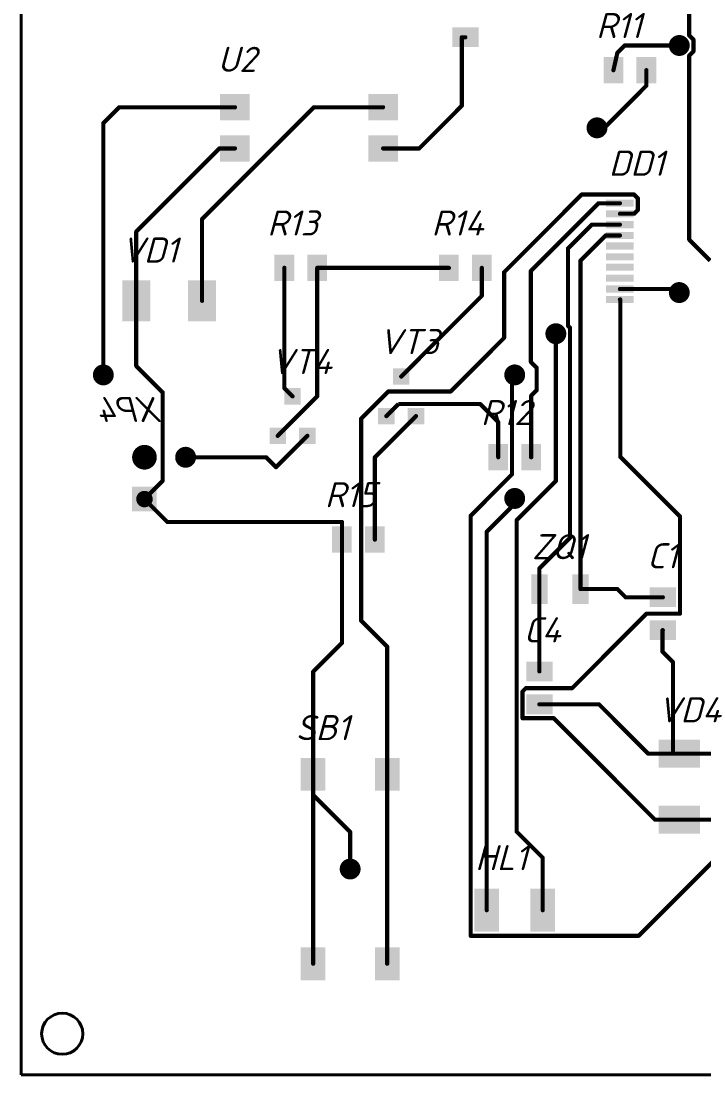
# Model space of a CAD drawing. Header units: millimetres. Extents: x -1529 to 2898, y -1337 to 2183.
# Drawn here: x 2627.6 to 2669.1, y -1186.3 to -1122.3 of the extents above; entities that cross this region are included whole.
import ezdxf

# ---------------------------------------------------------------- set-up
doc = ezdxf.new("R2010")
doc.units = ezdxf.units.MM
doc.layers.get('0').update_dxf_attribs({"lineweight": 40})
for name, color, linetype in [('BottomOverlay', 54, 'Continuous'), ('PadHoleLayer', 156, 'Continuous'), ('TopLayer', 1, 'Continuous'), ('TopOverlay', 2, 'Continuous'), ('ViaHoleLayer', 16, 'Continuous')]:
    doc.layers.add(name, color=color, linetype=linetype)
doc.styles.get("Standard").update_dxf_attribs({"font": 'isocpeui.ttf', "height": 5})

msp = doc.modelspace()

# ---------------------------------------------------------------- linework, layer by layer
for p, q in [((2627.577, -1186.252), (2627.577, -1086.252)), ((2725.077, -1186.252), (2627.577, -1186.252))]:
    msp.add_line(p, q)
msp.add_circle((2630.077, -1183.752), 1.25)
at = {"layer": 'PadHoleLayer', "const_width": 0.5}
for points in [[(2634.827, -1148.752, 1), (2635.327, -1148.752, 1)], [(2634.827, -1151.292, 1), (2635.327, -1151.292, 1)]]:
    msp.add_lwpolyline(points, format="xyb", close=True, dxfattribs=at)
at = {"layer": 'TopLayer', "const_width": 0.254}
for points in [[(2668.183, -1123.139), (2668.183, -1119.105)], [(2654.365, -1127.411), (2654.365, -1123.252)], [(2654.365, -1123.252), (2654.577, -1123.252)], [(2668.183, -1123.139), (2668.439, -1123.395)], [(2668.439, -1124.109), (2668.439, -1123.395)], [(2663.577, -1125.252), (2663.814, -1124.201)], [(2663.814, -1124.201), (2664.263, -1123.752)], [(2664.263, -1123.752), (2667.577, -1123.752)], [(2668.183, -1124.366), (2668.439, -1124.109)], [(2668.183, -1135.539), (2668.183, -1124.366)], [(2665.577, -1126.192), (2665.577, -1125.252)], [(2663.017, -1128.752), (2665.577, -1126.192)], [(2632.577, -1128.462), (2633.537, -1127.502)], [(2633.537, -1127.502), (2640.577, -1127.502)], [(2638.577, -1134.294), (2645.369, -1127.502)], [(2645.369, -1127.502), (2649.577, -1127.502)], [(2651.774, -1130.002), (2654.365, -1127.411)], [(2632.577, -1143.752), (2632.577, -1128.462)], [(2662.577, -1128.752), (2663.017, -1128.752)], [(2634.577, -1135.058), (2639.633, -1130.002)], [(2639.633, -1130.002), (2640.577, -1130.002)], [(2649.577, -1130.002), (2651.774, -1130.002)], [(2656.931, -1137.52), (2661.655, -1132.796)], [(2661.655, -1132.796), (2664.83, -1132.796)], [(2664.83, -1132.796), (2665.059, -1133.024)], [(2665.059, -1133.024), (2665.059, -1133.738)], [(2658.556, -1137.444), (2662.669, -1133.331)], [(2662.669, -1133.331), (2663.971, -1133.331)], [(2665.059, -1133.738), (2664.83, -1133.966)], [(2638.577, -1139.252), (2638.577, -1134.294)], [(2664.83, -1133.966), (2663.971, -1133.966)], [(2634.577, -1139.252), (2634.577, -1135.058)], [(2660.817, -1136.072), (2662.262, -1134.627)], [(2662.262, -1134.627), (2663.971, -1134.627)], [(2661.577, -1136.81), (2663.101, -1135.287)], [(2663.101, -1135.287), (2663.971, -1135.287)], [(2668.183, -1135.539), (2669.453, -1136.809)], [(2660.817, -1140.773), (2660.817, -1136.072)], [(2661.577, -1156.752), (2661.577, -1136.81)], [(2643.577, -1144.552), (2643.577, -1137.252)], [(2645.577, -1145.052), (2645.577, -1137.252)], [(2645.577, -1137.252), (2653.577, -1137.252)], [(2655.577, -1138.952), (2655.577, -1137.252)], [(2656.931, -1141.508), (2656.931, -1137.52)], [(2658.556, -1142.96), (2658.556, -1137.444)], [(2650.677, -1143.852), (2655.577, -1138.952)], [(2663.971, -1138.538), (2667.8, -1138.538)], [(2667.577, -1138.752), (2667.586, -1138.752)], [(2667.586, -1138.752), (2667.8, -1138.538)], [(2634.577, -1143.208), (2634.577, -1139.252)], [(2663.992, -1139.173), (2663.971, -1139.173)], [(2663.992, -1148.721), (2663.992, -1139.173)], [(2660.817, -1140.773), (2660.939, -1140.895)], [(2660.939, -1153.641), (2660.939, -1140.895)], [(2653.68, -1144.759), (2656.931, -1141.508)], [(2660.077, -1150.193), (2660.077, -1141.252)], [(2634.577, -1143.208), (2636.179, -1144.81)], [(2658.556, -1142.96), (2658.912, -1143.316)], [(2658.912, -1144.684), (2658.912, -1143.316)], [(2657.413, -1143.916), (2657.577, -1143.752)], [(2657.413, -1149.788), (2657.413, -1143.916)], [(2643.577, -1144.552), (2644.077, -1145.052)], [(2648.244, -1146.41), (2649.895, -1144.759)], [(2649.895, -1144.759), (2653.68, -1144.759)], [(2658.577, -1145.019), (2658.912, -1144.684)], [(2636.179, -1150.191), (2636.179, -1144.81)], [(2643.177, -1147.452), (2645.577, -1145.052)], [(2658.577, -1148.752), (2658.577, -1145.019)], [(2649.777, -1146.252), (2650.509, -1145.521)], [(2650.509, -1145.521), (2655.483, -1145.521)], [(2655.483, -1145.521), (2656.577, -1146.615)], [(2648.244, -1158.67), (2648.244, -1146.41)], [(2649.077, -1148.752), (2651.577, -1146.252)], [(2656.577, -1148.752), (2656.577, -1146.615)], [(2643.073, -1149.356), (2644.977, -1147.452)], [(2637.577, -1148.752), (2642.469, -1148.752)], [(2642.469, -1148.752), (2643.073, -1149.356)], [(2649.077, -1153.752), (2649.077, -1148.752)], [(2667.624, -1152.354), (2663.992, -1148.721)], [(2654.899, -1152.303), (2657.413, -1149.788)], [(2635.077, -1151.292), (2636.179, -1150.191)], [(2657.696, -1152.574), (2660.077, -1150.193)], [(2657.337, -1151.82), (2657.337, -1150.931)], [(2657.337, -1150.931), (2657.577, -1151.171)], [(2657.577, -1151.252), (2657.577, -1151.171)], [(2635.077, -1151.292), (2636.469, -1152.684)], [(2654.899, -1177.804), (2654.899, -1152.303)], [(2655.877, -1153.28), (2657.337, -1151.82)], [(2667.624, -1158.246), (2667.624, -1152.354)], [(2636.469, -1152.684), (2647.077, -1152.684)], [(2647.077, -1153.752), (2647.077, -1152.684)], [(2657.696, -1171.483), (2657.696, -1152.574)], [(2655.877, -1176.252), (2655.877, -1153.28)], [(2659.077, -1155.503), (2660.939, -1153.641)], [(2647.077, -1160.027), (2647.077, -1153.752)], [(2659.077, -1156.752), (2659.077, -1155.503)], [(2659.077, -1161.752), (2659.077, -1156.752)], [(2661.577, -1156.752), (2663.814, -1156.752)], [(2663.814, -1156.752), (2664.314, -1157.252)], [(2664.314, -1157.252), (2666.577, -1157.252)], [(2649.827, -1160.253), (2648.244, -1158.67)], [(2661.071, -1162.768), (2665.592, -1158.246)], [(2665.592, -1158.246), (2667.624, -1158.246)], [(2666.557, -1160.558), (2666.557, -1159.252)], [(2666.557, -1159.252), (2666.577, -1159.252)], [(2645.327, -1161.777), (2647.077, -1160.027)], [(2649.827, -1168.002), (2649.827, -1160.253)], [(2666.557, -1160.558), (2667.192, -1161.193)], [(2667.192, -1166.752), (2667.192, -1161.193)], [(2645.327, -1168.002), (2645.327, -1161.777)], [(2658.05, -1162.971), (2658.254, -1162.768)], [(2658.05, -1164.596), (2658.05, -1162.971)], [(2658.254, -1162.768), (2661.071, -1162.768)], [(2659.077, -1163.752), (2662.697, -1163.752)], [(2662.697, -1163.752), (2665.697, -1166.752)], [(2659.944, -1164.596), (2658.05, -1164.596)], [(2666.1, -1170.752), (2659.944, -1164.596)], [(2665.697, -1166.752), (2667.192, -1166.752)], [(2667.192, -1166.752), (2667.577, -1166.752)], [(2667.577, -1166.752), (2669.508, -1166.752)], [(2645.327, -1169.249), (2645.327, -1168.002)], [(2649.827, -1179.502), (2649.827, -1168.002)], [(2645.327, -1169.249), (2647.577, -1171.499)], [(2645.327, -1179.502), (2645.327, -1169.249)], [(2667.577, -1170.752), (2666.1, -1170.752)], [(2667.577, -1170.752), (2671.053, -1170.752)], [(2647.577, -1173.752), (2647.577, -1171.499)], [(2659.277, -1173.064), (2657.696, -1171.483)], [(2659.277, -1176.252), (2659.277, -1173.064)], [(2669.662, -1173.252), (2665.11, -1177.804)], [(2665.11, -1177.804), (2654.899, -1177.804)]]:
    msp.add_lwpolyline(points, dxfattribs=at)
at = {"layer": 'TopLayer'}
for points, const_width in [([(2654.302, -1123.252, 1), (2654.429, -1123.252, 1)], 0.127), ([(2654.302, -1123.252, 1), (2654.429, -1123.252, 1)], 0.127), ([(2654.514, -1123.252, 1), (2654.641, -1123.252, 1)], 0.127), ([(2667.26, -1123.752, 1), (2667.895, -1123.752, 1)], 0.635), ([(2668.119, -1123.139, 1), (2668.246, -1123.139, 1)], 0.127), ([(2668.119, -1123.139, 1), (2668.246, -1123.139, 1)], 0.127), ([(2668.376, -1123.395, 1), (2668.503, -1123.395, 1)], 0.127), ([(2668.376, -1123.395, 1), (2668.503, -1123.395, 1)], 0.127), ([(2663.751, -1124.201, 1), (2663.878, -1124.201, 1)], 0.127), ([(2663.751, -1124.201, 1), (2663.878, -1124.201, 1)], 0.127), ([(2664.2, -1123.752, 1), (2664.327, -1123.752, 1)], 0.127), ([(2664.2, -1123.752, 1), (2664.327, -1123.752, 1)], 0.127), ([(2667.514, -1123.752, 1), (2667.641, -1123.752, 1)], 0.127), ([(2668.376, -1124.109, 1), (2668.503, -1124.109, 1)], 0.127), ([(2668.376, -1124.109, 1), (2668.503, -1124.109, 1)], 0.127), ([(2668.119, -1124.366, 1), (2668.246, -1124.366, 1)], 0.127), ([(2668.119, -1124.366, 1), (2668.246, -1124.366, 1)], 0.127), ([(2663.514, -1125.252, 1), (2663.641, -1125.252, 1)], 0.127), ([(2665.514, -1125.252, 1), (2665.641, -1125.252, 1)], 0.127), ([(2665.514, -1126.192, 1), (2665.641, -1126.192, 1)], 0.127), ([(2665.514, -1126.192, 1), (2665.641, -1126.192, 1)], 0.127), ([(2633.474, -1127.502, 1), (2633.601, -1127.502, 1)], 0.127), ([(2633.474, -1127.502, 1), (2633.601, -1127.502, 1)], 0.127), ([(2640.514, -1127.502, 1), (2640.641, -1127.502, 1)], 0.127), ([(2645.306, -1127.502, 1), (2645.433, -1127.502, 1)], 0.127), ([(2645.306, -1127.502, 1), (2645.433, -1127.502, 1)], 0.127), ([(2649.514, -1127.502, 1), (2649.641, -1127.502, 1)], 0.127), ([(2654.302, -1127.411, 1), (2654.429, -1127.411, 1)], 0.127), ([(2654.302, -1127.411, 1), (2654.429, -1127.411, 1)], 0.127), ([(2632.514, -1128.462, 1), (2632.641, -1128.462, 1)], 0.127), ([(2632.514, -1128.462, 1), (2632.641, -1128.462, 1)], 0.127), ([(2662.26, -1128.752, 1), (2662.895, -1128.752, 1)], 0.635), ([(2662.514, -1128.752, 1), (2662.641, -1128.752, 1)], 0.127), ([(2662.953, -1128.752, 1), (2663.08, -1128.752, 1)], 0.127), ([(2662.953, -1128.752, 1), (2663.08, -1128.752, 1)], 0.127), ([(2639.57, -1130.002, 1), (2639.697, -1130.002, 1)], 0.127), ([(2639.57, -1130.002, 1), (2639.697, -1130.002, 1)], 0.127), ([(2640.514, -1130.002, 1), (2640.641, -1130.002, 1)], 0.127), ([(2649.514, -1130.002, 1), (2649.641, -1130.002, 1)], 0.127), ([(2651.71, -1130.002, 1), (2651.837, -1130.002, 1)], 0.127), ([(2651.71, -1130.002, 1), (2651.837, -1130.002, 1)], 0.127), ([(2661.592, -1132.796, 1), (2661.719, -1132.796, 1)], 0.127), ([(2661.592, -1132.796, 1), (2661.719, -1132.796, 1)], 0.127), ([(2664.767, -1132.796, 1), (2664.894, -1132.796, 1)], 0.127), ([(2664.767, -1132.796, 1), (2664.894, -1132.796, 1)], 0.127), ([(2664.995, -1133.024, 1), (2665.122, -1133.024, 1)], 0.127), ([(2664.995, -1133.024, 1), (2665.122, -1133.024, 1)], 0.127), ([(2662.605, -1133.331, 1), (2662.732, -1133.331, 1)], 0.127), ([(2662.605, -1133.331, 1), (2662.732, -1133.331, 1)], 0.127), ([(2663.907, -1133.331, 1), (2664.034, -1133.331, 1)], 0.127), ([(2664.995, -1133.738, 1), (2665.122, -1133.738, 1)], 0.127), ([(2664.995, -1133.738, 1), (2665.122, -1133.738, 1)], 0.127), ([(2638.514, -1134.294, 1), (2638.641, -1134.294, 1)], 0.127), ([(2638.514, -1134.294, 1), (2638.641, -1134.294, 1)], 0.127), ([(2663.907, -1133.966, 1), (2664.034, -1133.966, 1)], 0.127), ([(2664.767, -1133.966, 1), (2664.894, -1133.966, 1)], 0.127), ([(2664.767, -1133.966, 1), (2664.894, -1133.966, 1)], 0.127), ([(2634.514, -1135.058, 1), (2634.641, -1135.058, 1)], 0.127), ([(2634.514, -1135.058, 1), (2634.641, -1135.058, 1)], 0.127), ([(2662.199, -1134.627, 1), (2662.326, -1134.627, 1)], 0.127), ([(2662.199, -1134.627, 1), (2662.326, -1134.627, 1)], 0.127), ([(2663.907, -1134.627, 1), (2664.034, -1134.627, 1)], 0.127), ([(2663.037, -1135.287, 1), (2663.164, -1135.287, 1)], 0.127), ([(2663.037, -1135.287, 1), (2663.164, -1135.287, 1)], 0.127), ([(2663.907, -1135.287, 1), (2664.034, -1135.287, 1)], 0.127), ([(2668.119, -1135.539, 1), (2668.246, -1135.539, 1)], 0.127), ([(2668.119, -1135.539, 1), (2668.246, -1135.539, 1)], 0.127), ([(2660.753, -1136.072, 1), (2660.88, -1136.072, 1)], 0.127), ([(2660.753, -1136.072, 1), (2660.88, -1136.072, 1)], 0.127), ([(2661.514, -1136.81, 1), (2661.641, -1136.81, 1)], 0.127), ([(2661.514, -1136.81, 1), (2661.641, -1136.81, 1)], 0.127), ([(2643.514, -1137.252, 1), (2643.641, -1137.252, 1)], 0.127), ([(2645.514, -1137.252, 1), (2645.641, -1137.252, 1)], 0.127), ([(2645.514, -1137.252, 1), (2645.641, -1137.252, 1)], 0.127), ([(2653.514, -1137.252, 1), (2653.641, -1137.252, 1)], 0.127), ([(2655.514, -1137.252, 1), (2655.641, -1137.252, 1)], 0.127), ([(2656.867, -1137.52, 1), (2656.994, -1137.52, 1)], 0.127), ([(2656.867, -1137.52, 1), (2656.994, -1137.52, 1)], 0.127), ([(2658.493, -1137.444, 1), (2658.62, -1137.444, 1)], 0.127), ([(2658.493, -1137.444, 1), (2658.62, -1137.444, 1)], 0.127), ([(2667.26, -1138.752, 1), (2667.895, -1138.752, 1)], 0.635), ([(2655.514, -1138.952, 1), (2655.641, -1138.952, 1)], 0.127), ([(2655.514, -1138.952, 1), (2655.641, -1138.952, 1)], 0.127), ([(2663.907, -1138.538, 1), (2664.034, -1138.538, 1)], 0.127), ([(2667.514, -1138.752, 1), (2667.641, -1138.752, 1)], 0.127), ([(2667.522, -1138.752, 1), (2667.649, -1138.752, 1)], 0.127), ([(2667.522, -1138.752, 1), (2667.649, -1138.752, 1)], 0.127), ([(2667.736, -1138.538, 1), (2667.863, -1138.538, 1)], 0.127), ([(2667.736, -1138.538, 1), (2667.863, -1138.538, 1)], 0.127), ([(2634.514, -1139.252, 1), (2634.641, -1139.252, 1)], 0.127), ([(2634.514, -1139.252, 1), (2634.641, -1139.252, 1)], 0.127), ([(2638.514, -1139.252, 1), (2638.641, -1139.252, 1)], 0.127), ([(2663.907, -1139.173, 1), (2664.034, -1139.173, 1)], 0.127), ([(2663.928, -1139.173, 1), (2664.055, -1139.173, 1)], 0.127), ([(2663.928, -1139.173, 1), (2664.055, -1139.173, 1)], 0.127), ([(2659.76, -1141.252, 1), (2660.395, -1141.252, 1)], 0.635), ([(2660.753, -1140.773, 1), (2660.88, -1140.773, 1)], 0.127), ([(2660.753, -1140.773, 1), (2660.88, -1140.773, 1)], 0.127), ([(2660.876, -1140.895, 1), (2661.003, -1140.895, 1)], 0.127), ([(2660.876, -1140.895, 1), (2661.003, -1140.895, 1)], 0.127), ([(2656.867, -1141.508, 1), (2656.994, -1141.508, 1)], 0.127), ([(2656.867, -1141.508, 1), (2656.994, -1141.508, 1)], 0.127), ([(2660.014, -1141.252, 1), (2660.141, -1141.252, 1)], 0.127), ([(2632.26, -1143.752, 1), (2632.895, -1143.752, 1)], 0.635), ([(2634.514, -1143.208, 1), (2634.641, -1143.208, 1)], 0.127), ([(2634.514, -1143.208, 1), (2634.641, -1143.208, 1)], 0.127), ([(2657.26, -1143.752, 1), (2657.895, -1143.752, 1)], 0.635), ([(2658.493, -1142.96, 1), (2658.62, -1142.96, 1)], 0.127), ([(2658.493, -1142.96, 1), (2658.62, -1142.96, 1)], 0.127), ([(2658.848, -1143.316, 1), (2658.975, -1143.316, 1)], 0.127), ([(2658.848, -1143.316, 1), (2658.975, -1143.316, 1)], 0.127), ([(2632.514, -1143.752, 1), (2632.641, -1143.752, 1)], 0.127), ([(2650.614, -1143.852, 1), (2650.741, -1143.852, 1)], 0.127), ([(2657.35, -1143.916, 1), (2657.477, -1143.916, 1)], 0.127), ([(2657.35, -1143.916, 1), (2657.477, -1143.916, 1)], 0.127), ([(2657.514, -1143.752, 1), (2657.641, -1143.752, 1)], 0.127), ([(2643.514, -1144.552, 1), (2643.641, -1144.552, 1)], 0.127), ([(2643.514, -1144.552, 1), (2643.641, -1144.552, 1)], 0.127), ([(2649.831, -1144.759, 1), (2649.958, -1144.759, 1)], 0.127), ([(2649.831, -1144.759, 1), (2649.958, -1144.759, 1)], 0.127), ([(2653.616, -1144.759, 1), (2653.743, -1144.759, 1)], 0.127), ([(2653.616, -1144.759, 1), (2653.743, -1144.759, 1)], 0.127), ([(2658.848, -1144.684, 1), (2658.975, -1144.684, 1)], 0.127), ([(2658.848, -1144.684, 1), (2658.975, -1144.684, 1)], 0.127), ([(2636.115, -1144.81, 1), (2636.242, -1144.81, 1)], 0.127), ([(2636.115, -1144.81, 1), (2636.242, -1144.81, 1)], 0.127), ([(2644.014, -1145.052, 1), (2644.141, -1145.052, 1)], 0.127), ([(2645.514, -1145.052, 1), (2645.641, -1145.052, 1)], 0.127), ([(2645.514, -1145.052, 1), (2645.641, -1145.052, 1)], 0.127), ([(2658.514, -1145.019, 1), (2658.641, -1145.019, 1)], 0.127), ([(2658.514, -1145.019, 1), (2658.641, -1145.019, 1)], 0.127), ([(2655.419, -1145.521, 1), (2655.546, -1145.521, 1)], 0.127), ([(2655.419, -1145.521, 1), (2655.546, -1145.521, 1)], 0.127), ([(2648.18, -1146.41, 1), (2648.307, -1146.41, 1)], 0.127), ([(2648.18, -1146.41, 1), (2648.307, -1146.41, 1)], 0.127), ([(2649.714, -1146.252, 1), (2649.841, -1146.252, 1)], 0.127), ([(2651.514, -1146.252, 1), (2651.641, -1146.252, 1)], 0.127), ([(2656.514, -1146.615, 1), (2656.641, -1146.615, 1)], 0.127), ([(2656.514, -1146.615, 1), (2656.641, -1146.615, 1)], 0.127), ([(2643.114, -1147.452, 1), (2643.241, -1147.452, 1)], 0.127), ([(2644.914, -1147.452, 1), (2645.041, -1147.452, 1)], 0.127), ([(2634.702, -1148.752, 1), (2635.452, -1148.752, 1)], 0.75), ([(2637.26, -1148.752, 1), (2637.895, -1148.752, 1)], 0.635), ([(2637.514, -1148.752, 1), (2637.641, -1148.752, 1)], 0.127), ([(2642.406, -1148.752, 1), (2642.533, -1148.752, 1)], 0.127), ([(2642.406, -1148.752, 1), (2642.533, -1148.752, 1)], 0.127), ([(2649.014, -1148.752, 1), (2649.141, -1148.752, 1)], 0.127), ([(2649.014, -1148.752, 1), (2649.141, -1148.752, 1)], 0.127), ([(2656.514, -1148.752, 1), (2656.641, -1148.752, 1)], 0.127), ([(2658.514, -1148.752, 1), (2658.641, -1148.752, 1)], 0.127), ([(2663.928, -1148.721, 1), (2664.055, -1148.721, 1)], 0.127), ([(2663.928, -1148.721, 1), (2664.055, -1148.721, 1)], 0.127), ([(2643.01, -1149.356, 1), (2643.137, -1149.356, 1)], 0.127), ([(2643.01, -1149.356, 1), (2643.137, -1149.356, 1)], 0.127), ([(2657.35, -1149.788, 1), (2657.477, -1149.788, 1)], 0.127), ([(2657.35, -1149.788, 1), (2657.477, -1149.788, 1)], 0.127), ([(2636.115, -1150.191, 1), (2636.242, -1150.191, 1)], 0.127), ([(2636.115, -1150.191, 1), (2636.242, -1150.191, 1)], 0.127), ([(2660.014, -1150.193, 1), (2660.141, -1150.193, 1)], 0.127), ([(2660.014, -1150.193, 1), (2660.141, -1150.193, 1)], 0.127), ([(2657.26, -1151.252, 1), (2657.895, -1151.252, 1)], 0.635), ([(2657.274, -1150.931, 1), (2657.401, -1150.931, 1)], 0.127), ([(2657.274, -1150.931, 1), (2657.401, -1150.931, 1)], 0.127), ([(2657.514, -1151.171, 1), (2657.641, -1151.171, 1)], 0.127), ([(2657.514, -1151.171, 1), (2657.641, -1151.171, 1)], 0.127), ([(2635.014, -1151.292, 1), (2635.141, -1151.292, 1)], 0.127), ([(2635.014, -1151.292, 1), (2635.141, -1151.292, 1)], 0.127), ([(2657.514, -1151.252, 1), (2657.641, -1151.252, 1)], 0.127), ([(2654.835, -1152.303, 1), (2654.962, -1152.303, 1)], 0.127), ([(2654.835, -1152.303, 1), (2654.962, -1152.303, 1)], 0.127), ([(2657.274, -1151.82, 1), (2657.401, -1151.82, 1)], 0.127), ([(2657.274, -1151.82, 1), (2657.401, -1151.82, 1)], 0.127), ([(2667.561, -1152.354, 1), (2667.688, -1152.354, 1)], 0.127), ([(2667.561, -1152.354, 1), (2667.688, -1152.354, 1)], 0.127), ([(2636.405, -1152.684, 1), (2636.532, -1152.684, 1)], 0.127), ([(2636.405, -1152.684, 1), (2636.532, -1152.684, 1)], 0.127), ([(2647.014, -1152.684, 1), (2647.141, -1152.684, 1)], 0.127), ([(2647.014, -1152.684, 1), (2647.141, -1152.684, 1)], 0.127), ([(2657.633, -1152.574, 1), (2657.76, -1152.574, 1)], 0.127), ([(2657.633, -1152.574, 1), (2657.76, -1152.574, 1)], 0.127), ([(2655.814, -1153.28, 1), (2655.941, -1153.28, 1)], 0.127), ([(2655.814, -1153.28, 1), (2655.941, -1153.28, 1)], 0.127), ([(2660.876, -1153.641, 1), (2661.003, -1153.641, 1)], 0.127), ([(2660.876, -1153.641, 1), (2661.003, -1153.641, 1)], 0.127), ([(2647.014, -1153.752, 1), (2647.141, -1153.752, 1)], 0.127), ([(2647.014, -1153.752, 1), (2647.141, -1153.752, 1)], 0.127), ([(2649.014, -1153.752, 1), (2649.141, -1153.752, 1)], 0.127), ([(2659.014, -1155.503, 1), (2659.141, -1155.503, 1)], 0.127), ([(2659.014, -1155.503, 1), (2659.141, -1155.503, 1)], 0.127), ([(2659.014, -1156.752, 1), (2659.141, -1156.752, 1)], 0.127), ([(2659.014, -1156.752, 1), (2659.141, -1156.752, 1)], 0.127), ([(2661.514, -1156.752, 1), (2661.641, -1156.752, 1)], 0.127), ([(2661.514, -1156.752, 1), (2661.641, -1156.752, 1)], 0.127), ([(2663.751, -1156.752, 1), (2663.878, -1156.752, 1)], 0.127), ([(2663.751, -1156.752, 1), (2663.878, -1156.752, 1)], 0.127), ([(2664.251, -1157.252, 1), (2664.378, -1157.252, 1)], 0.127), ([(2664.251, -1157.252, 1), (2664.378, -1157.252, 1)], 0.127), ([(2666.514, -1157.252, 1), (2666.641, -1157.252, 1)], 0.127), ([(2648.18, -1158.67, 1), (2648.307, -1158.67, 1)], 0.127), ([(2648.18, -1158.67, 1), (2648.307, -1158.67, 1)], 0.127), ([(2665.529, -1158.246, 1), (2665.656, -1158.246, 1)], 0.127), ([(2665.529, -1158.246, 1), (2665.656, -1158.246, 1)], 0.127), ([(2667.561, -1158.246, 1), (2667.688, -1158.246, 1)], 0.127), ([(2667.561, -1158.246, 1), (2667.688, -1158.246, 1)], 0.127), ([(2666.494, -1159.252, 1), (2666.621, -1159.252, 1)], 0.127), ([(2666.494, -1159.252, 1), (2666.621, -1159.252, 1)], 0.127), ([(2666.514, -1159.252, 1), (2666.641, -1159.252, 1)], 0.127), ([(2647.014, -1160.027, 1), (2647.141, -1160.027, 1)], 0.127), ([(2647.014, -1160.027, 1), (2647.141, -1160.027, 1)], 0.127), ([(2649.764, -1160.253, 1), (2649.891, -1160.253, 1)], 0.127), ([(2649.764, -1160.253, 1), (2649.891, -1160.253, 1)], 0.127), ([(2666.494, -1160.558, 1), (2666.621, -1160.558, 1)], 0.127), ([(2666.494, -1160.558, 1), (2666.621, -1160.558, 1)], 0.127), ([(2667.129, -1161.193, 1), (2667.256, -1161.193, 1)], 0.127), ([(2667.129, -1161.193, 1), (2667.256, -1161.193, 1)], 0.127), ([(2645.264, -1161.777, 1), (2645.391, -1161.777, 1)], 0.127), ([(2645.264, -1161.777, 1), (2645.391, -1161.777, 1)], 0.127), ([(2659.014, -1161.752, 1), (2659.141, -1161.752, 1)], 0.127), ([(2657.987, -1162.971, 1), (2658.114, -1162.971, 1)], 0.127), ([(2657.987, -1162.971, 1), (2658.114, -1162.971, 1)], 0.127), ([(2658.19, -1162.768, 1), (2658.317, -1162.768, 1)], 0.127), ([(2658.19, -1162.768, 1), (2658.317, -1162.768, 1)], 0.127), ([(2661.007, -1162.768, 1), (2661.134, -1162.768, 1)], 0.127), ([(2661.007, -1162.768, 1), (2661.134, -1162.768, 1)], 0.127), ([(2659.014, -1163.752, 1), (2659.141, -1163.752, 1)], 0.127), ([(2662.633, -1163.752, 1), (2662.76, -1163.752, 1)], 0.127), ([(2662.633, -1163.752, 1), (2662.76, -1163.752, 1)], 0.127), ([(2657.987, -1164.596, 1), (2658.114, -1164.596, 1)], 0.127), ([(2657.987, -1164.596, 1), (2658.114, -1164.596, 1)], 0.127), ([(2659.881, -1164.596, 1), (2660.008, -1164.596, 1)], 0.127), ([(2659.881, -1164.596, 1), (2660.008, -1164.596, 1)], 0.127), ([(2665.633, -1166.752, 1), (2665.76, -1166.752, 1)], 0.127), ([(2665.633, -1166.752, 1), (2665.76, -1166.752, 1)], 0.127), ([(2667.129, -1166.752, 1), (2667.256, -1166.752, 1)], 0.127), ([(2667.129, -1166.752, 1), (2667.256, -1166.752, 1)], 0.127), ([(2667.129, -1166.752, 1), (2667.256, -1166.752, 1)], 0.127), ([(2667.514, -1166.752, 1), (2667.641, -1166.752, 1)], 0.127), ([(2667.514, -1166.752, 1), (2667.641, -1166.752, 1)], 0.127), ([(2645.264, -1168.002, 1), (2645.391, -1168.002, 1)], 0.127), ([(2645.264, -1168.002, 1), (2645.391, -1168.002, 1)], 0.127), ([(2649.764, -1168.002, 1), (2649.891, -1168.002, 1)], 0.127), ([(2649.764, -1168.002, 1), (2649.891, -1168.002, 1)], 0.127), ([(2645.264, -1169.249, 1), (2645.391, -1169.249, 1)], 0.127), ([(2645.264, -1169.249, 1), (2645.391, -1169.249, 1)], 0.127), ([(2645.264, -1169.249, 1), (2645.391, -1169.249, 1)], 0.127), ([(2666.037, -1170.752, 1), (2666.164, -1170.752, 1)], 0.127), ([(2666.037, -1170.752, 1), (2666.164, -1170.752, 1)], 0.127), ([(2667.514, -1170.752, 1), (2667.641, -1170.752, 1)], 0.127), ([(2667.514, -1170.752, 1), (2667.641, -1170.752, 1)], 0.127), ([(2647.514, -1171.499, 1), (2647.641, -1171.499, 1)], 0.127), ([(2647.514, -1171.499, 1), (2647.641, -1171.499, 1)], 0.127), ([(2657.633, -1171.483, 1), (2657.76, -1171.483, 1)], 0.127), ([(2657.633, -1171.483, 1), (2657.76, -1171.483, 1)], 0.127), ([(2647.26, -1173.752, 1), (2647.895, -1173.752, 1)], 0.635), ([(2659.214, -1173.064, 1), (2659.341, -1173.064, 1)], 0.127), ([(2659.214, -1173.064, 1), (2659.341, -1173.064, 1)], 0.127), ([(2647.514, -1173.752, 1), (2647.641, -1173.752, 1)], 0.127), ([(2655.814, -1176.252, 1), (2655.941, -1176.252, 1)], 0.127), ([(2659.214, -1176.252, 1), (2659.341, -1176.252, 1)], 0.127), ([(2654.835, -1177.804, 1), (2654.962, -1177.804, 1)], 0.127), ([(2654.835, -1177.804, 1), (2654.962, -1177.804, 1)], 0.127), ([(2665.046, -1177.804, 1), (2665.173, -1177.804, 1)], 0.127), ([(2665.046, -1177.804, 1), (2665.173, -1177.804, 1)], 0.127), ([(2645.264, -1179.502, 1), (2645.391, -1179.502, 1)], 0.127), ([(2649.764, -1179.502, 1), (2649.891, -1179.502, 1)], 0.127)]:
    msp.add_lwpolyline(points, format="xyb", close=True, dxfattribs=dict(at, const_width=const_width))
for points in [[(2653.777, -1123.852), (2655.377, -1123.852), (2653.777, -1122.652), (2655.377, -1122.652)], [(2664.177, -1126.052), (2664.177, -1124.452), (2662.977, -1126.052), (2662.977, -1124.452)], [(2666.177, -1126.052), (2666.177, -1124.452), (2664.977, -1126.052), (2664.977, -1124.452)], [(2641.477, -1126.702), (2639.677, -1126.702), (2641.477, -1128.302), (2639.677, -1128.302)], [(2650.477, -1126.702), (2648.677, -1126.702), (2650.477, -1128.302), (2648.677, -1128.302)], [(2641.477, -1129.202), (2639.677, -1129.202), (2641.477, -1130.802), (2639.677, -1130.802)], [(2650.477, -1129.202), (2648.677, -1129.202), (2650.477, -1130.802), (2648.677, -1130.802)], [(2664.809, -1133.115), (2663.132, -1133.115), (2664.809, -1133.547), (2663.132, -1133.547)], [(2664.809, -1133.75), (2663.132, -1133.75), (2664.809, -1134.182), (2663.132, -1134.182)], [(2664.809, -1134.411), (2663.132, -1134.411), (2664.809, -1134.843), (2663.132, -1134.843)], [(2664.809, -1135.071), (2663.132, -1135.071), (2664.809, -1135.503), (2663.132, -1135.503)], [(2664.809, -1135.706), (2663.132, -1135.706), (2664.809, -1136.138), (2663.132, -1136.138)], [(2642.977, -1136.452), (2642.977, -1138.052), (2644.177, -1136.452), (2644.177, -1138.052)], [(2644.977, -1136.452), (2644.977, -1138.052), (2646.177, -1136.452), (2646.177, -1138.052)], [(2652.977, -1136.452), (2652.977, -1138.052), (2654.177, -1136.452), (2654.177, -1138.052)], [(2654.977, -1136.452), (2654.977, -1138.052), (2656.177, -1136.452), (2656.177, -1138.052)], [(2664.809, -1136.367), (2663.132, -1136.367), (2664.809, -1136.798), (2663.132, -1136.798)], [(2664.809, -1137.002), (2663.132, -1137.002), (2664.809, -1137.433), (2663.132, -1137.433)], [(2635.427, -1140.502), (2635.427, -1138.002), (2633.727, -1140.502), (2633.727, -1138.002)], [(2639.427, -1140.502), (2639.427, -1138.002), (2637.727, -1140.502), (2637.727, -1138.002)], [(2664.809, -1137.662), (2663.132, -1137.662), (2664.809, -1138.094), (2663.132, -1138.094)], [(2664.809, -1138.322), (2663.132, -1138.322), (2664.809, -1138.754), (2663.132, -1138.754)], [(2664.809, -1138.957), (2663.132, -1138.957), (2664.809, -1139.389), (2663.132, -1139.389)], [(2650.177, -1144.352), (2651.177, -1144.352), (2650.177, -1143.352), (2651.177, -1143.352)], [(2643.577, -1145.552), (2644.577, -1145.552), (2643.577, -1144.552), (2644.577, -1144.552)], [(2649.277, -1146.752), (2650.277, -1146.752), (2649.277, -1145.752), (2650.277, -1145.752)], [(2651.077, -1146.752), (2652.077, -1146.752), (2651.077, -1145.752), (2652.077, -1145.752)], [(2642.677, -1147.952), (2643.677, -1147.952), (2642.677, -1146.952), (2643.677, -1146.952)], [(2644.477, -1147.952), (2645.477, -1147.952), (2644.477, -1146.952), (2645.477, -1146.952)], [(2655.977, -1147.952), (2655.977, -1149.552), (2657.177, -1147.952), (2657.177, -1149.552)], [(2657.977, -1147.952), (2657.977, -1149.552), (2659.177, -1147.952), (2659.177, -1149.552)], [(2634.327, -1152.042), (2635.827, -1152.042), (2634.327, -1150.542), (2635.827, -1150.542)], [(2646.477, -1152.952), (2646.477, -1154.552), (2647.677, -1152.952), (2647.677, -1154.552)], [(2648.477, -1152.952), (2648.477, -1154.552), (2649.677, -1152.952), (2649.677, -1154.552)], [(2659.577, -1155.852), (2658.577, -1155.852), (2659.577, -1157.652), (2658.577, -1157.652)], [(2662.077, -1155.852), (2661.077, -1155.852), (2662.077, -1157.652), (2661.077, -1157.652)], [(2667.377, -1156.652), (2665.777, -1156.652), (2667.377, -1157.852), (2665.777, -1157.852)], [(2667.377, -1158.652), (2665.777, -1158.652), (2667.377, -1159.852), (2665.777, -1159.852)], [(2659.877, -1161.152), (2658.277, -1161.152), (2659.877, -1162.352), (2658.277, -1162.352)], [(2659.877, -1163.152), (2658.277, -1163.152), (2659.877, -1164.352), (2658.277, -1164.352)], [(2666.327, -1167.602), (2668.827, -1167.602), (2666.327, -1165.902), (2668.827, -1165.902)], [(2644.577, -1167.002), (2644.577, -1169.002), (2646.077, -1167.002), (2646.077, -1169.002)], [(2649.077, -1167.002), (2649.077, -1169.002), (2650.577, -1167.002), (2650.577, -1169.002)], [(2666.327, -1171.602), (2668.827, -1171.602), (2666.327, -1169.902), (2668.827, -1169.902)], [(2655.127, -1174.952), (2655.127, -1177.552), (2656.627, -1174.952), (2656.627, -1177.552)], [(2658.527, -1174.952), (2658.527, -1177.552), (2660.027, -1174.952), (2660.027, -1177.552)], [(2644.577, -1178.502), (2644.577, -1180.502), (2646.077, -1178.502), (2646.077, -1180.502)], [(2649.077, -1178.502), (2649.077, -1180.502), (2650.577, -1178.502), (2650.577, -1180.502)]]:
    msp.add_solid(points, dxfattribs=at)
at = {"layer": 'ViaHoleLayer', "const_width": 0.356}
for points in [[(2667.4, -1123.752, 1), (2667.755, -1123.752, 1)], [(2662.4, -1128.752, 1), (2662.755, -1128.752, 1)], [(2667.4, -1138.752, 1), (2667.755, -1138.752, 1)], [(2659.9, -1141.252, 1), (2660.255, -1141.252, 1)], [(2632.4, -1143.752, 1), (2632.755, -1143.752, 1)], [(2657.4, -1143.752, 1), (2657.755, -1143.752, 1)], [(2637.4, -1148.752, 1), (2637.755, -1148.752, 1)], [(2657.4, -1151.252, 1), (2657.755, -1151.252, 1)], [(2647.4, -1173.752, 1), (2647.755, -1173.752, 1)]]:
    msp.add_lwpolyline(points, format="xyb", close=True, dxfattribs=at)

# ---------------------------------------------------------------- texts
at = {"layer": 'BottomOverlay', "text_generation_flag": 2}
msp.add_text('XP4', height=1.524, dxfattribs=at).set_placement((2636.186, -1146.615))
at = {"layer": 'TopOverlay'}
for s, p in [('R11', (2662.524, -1123.302)), ('U2', (2639.522, -1125.354)), ('DD1', (2663.295, -1131.66)), ('R13', (2642.542, -1135.292)), ('R14', (2652.52, -1135.292)), ('VD1', (2633.671, -1136.933)), ('VT3', (2649.33, -1142.492)), ('VT4', (2642.744, -1143.7)), ('R12', (2655.52, -1146.799)), ('R15', (2646.041, -1151.783)), ('ZQ1', (2658.629, -1154.942)), ('C1', (2665.625, -1155.496)), ('C4', (2658.125, -1159.996)), ('VD4', (2666.277, -1164.849)), ('SB1', (2644.278, -1165.928)), ('HL1', (2655.175, -1173.82))]:
    msp.add_text(s, height=1.524, dxfattribs=at).set_placement(p)

doc.saveas('drawing.dxf')
